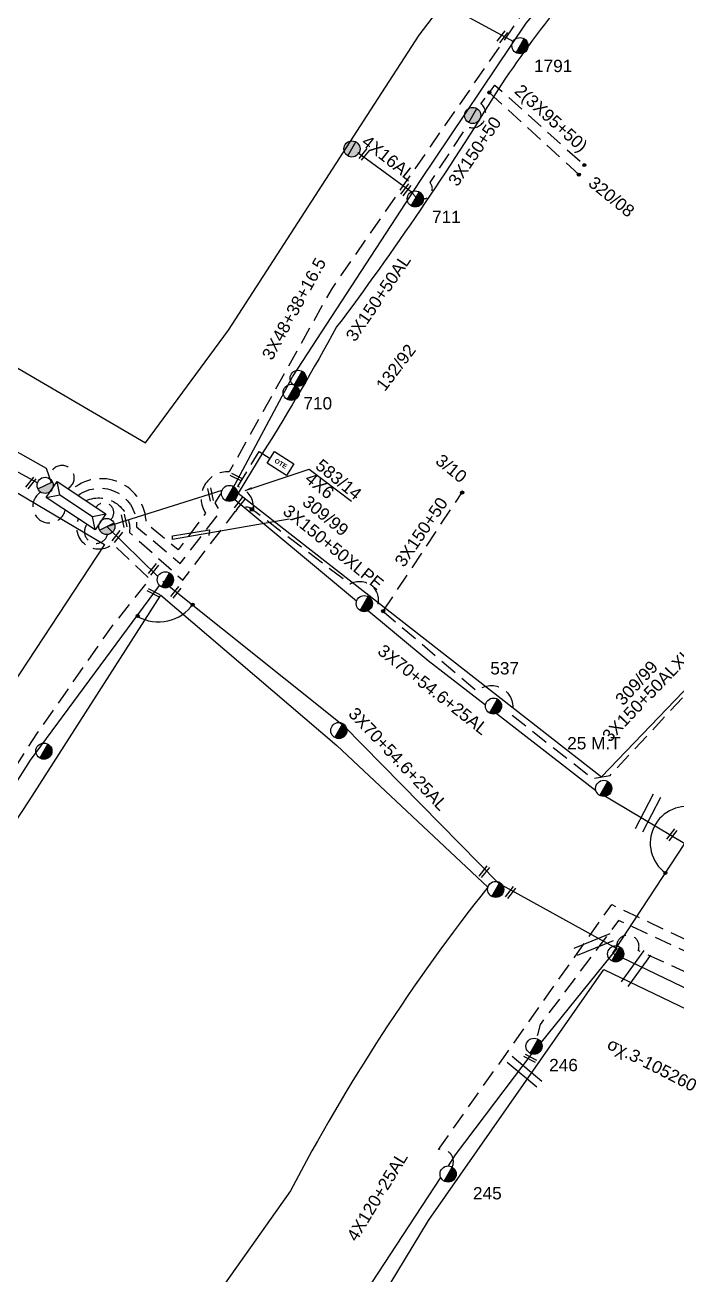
# Model space of a CAD drawing. Header units: millimetres. Extents: x 5010 to 7184, y -101 to 935.
# Drawn here: x 6181.5 to 6276.7, y 538.8 to 721.3 of the extents above; entities that cross this region are included whole.
import ezdxf
from ezdxf.enums import TextEntityAlignment as Align

# ---------------------------------------------------------------- set-up
doc = ezdxf.new("R2010")
doc.units = ezdxf.units.MM
doc.linetypes.add('DASHED', pattern=[19.05, 12.7, -6.35])
for name, color, linetype in [('Pillar OTE', 7, 'Continuous'), ('Γέφυρες Εναερίου Δικτύου', 7, 'Continuous'), ('Γυμνά εναέρια ΧΤ (3Φ)   4x16AL', 7, 'Continuous'), ('Γυμνά εναέρια ΧΤ (3Φ)   4x50AL', 7, 'Continuous'), ('Γυμνά εναέρια ΧΤ και ΦΟΠ (3Φ)   4x50+16AL', 7, 'Continuous'), ('Επιγραφές - Σχήματα', 7, 'Continuous'), ('Καλώδια ΧΤ   3x150+50AL', 7, 'DASHED'), ('Καλώδια ΧΤ   3x150+50ALXLPE', 7, 'DASHED'), ('Καλώδια ΧΤ   3x150AL+50XLPE', 7, 'DASHED'), ('Καλώδια ΧΤ   3x48+38+16.5', 7, 'DASHED'), ('Καλώδια ΧΤ   3x95+50CU', 7, 'DASHED'), ('Μηχανική τομή', 7, 'Continuous'), ('Στύλος Ξύλινος', 7, 'Continuous'), ('Στύλος Ξύλινος @ 1', 7, 'Continuous'), ('Στύλος ΦΜ', 7, 'Continuous'), ('Στύλος ΦΜ @ 1', 7, 'Continuous'), ('Συνδέσεις', 7, 'Continuous'), ('Συνεστραμμένα ΧΤ   3x70+54.6+25AL', 7, 'SYN_LINE'), ('Συνεστραμμένα ΧΤ   4x120+25AL', 7, 'SYN_LINE'), ('Τομή', 7, 'Continuous'), ('Υποσταθμός εναέριος 2 στύλων', 7, 'Continuous'), ('Υποσταθμός πόλεως', 7, 'Continuous'), ('Υπόβαθρο ΔΕΗ', 7, 'Continuous'), ('Υπόγεια Καλώδια Δικτύου ΧΤ   .15', 7, 'DASHED'), ('Υπόγεια καλώδια Παροχών ΧΤ   4x6', 7, 'DASHED')]:
    doc.layers.add(name, color=color, linetype=linetype)
doc.styles.get("Standard").update_dxf_attribs({"font": 'arial.ttf'})
doc.linetypes.add('SYN_LINE', pattern='A,0.5,-0.0001,["/\\/\\/\\/",Standard,S=0.1,R=0,X=0,Y=-0.05],-0.25', length=0.7501)
doc.dimstyles.new('ISO-25', dxfattribs={"dimtxt": 2.5, "dimasz": 2.5, "dimexe": 1.25, "dimexo": 0.625, "dimtad": 1, "dimtxsty": 'Standard', "dimcen": 2.5, "dimaunit": 2, "dimazin": 0, "dimtfac": 1, "dimtmove": 0, "dimatfit": 3, "dimfxl": 1, "dimarcsym": 0})

# ---------------------------------------------------------------- blocks, each defined once
blk = doc.blocks.new('ΥΠΟΣΤΑΘΜΟΣ ΕΝΑΕΡΙΟΣ ΕΠΙ 2 ΣΤΥΛΩΝ')
at = {"layer": 'Υποσταθμός εναέριος 2 στύλων', "linetype": 'Continuous'}
for points in [[(-11.97, -2.11, 0.574793), (-8.45, -0.07, 0.268822), (-9.64, 1.98)], [(9.68, -2.15, 0.574793), (13.19, -0.1, 0.268822), (12.01, 1.95)]]:
    blk.add_hatch(color=256, dxfattribs=at).paths.add_polyline_path(points)
for p, q in [((-11.97, -2.11), (-9.64, 1.98)), ((9.68, -2.15), (12.01, 1.95))]:
    blk.add_line(p, q, dxfattribs=at)
for centre in [(-10.81, -0.07), (10.84, -0.1)]:
    blk.add_circle(centre, 2.36, dxfattribs=at)
at = {"layer": 'Υποσταθμός πόλεως', "linetype": 'Continuous', "ltscale": 40}
blk.add_lwpolyline([(-8.57, 2.82), (8.57, 2.82), (8.57, -2.82), (-8.57, -2.82)], close=True, dxfattribs=at)
for points in [[(-5.75, 0), (-8.57, 2.82)], [(-8.57, -2.82), (-5.75, 0)], [(-5.75, 0), (5.75, 0)], [(5.75, 0), (8.57, 2.82)], [(8.57, -2.82), (5.75, 0)]]:
    blk.add_lwpolyline(points, dxfattribs=at)
at = {"layer": 'Υποσταθμός εναέριος 2 στύλων', "ltscale": 40, "flags": 1}
for tag, p in [('ΜΕΤΑΣΧΗΜΑΤΙΣΜΟΣ', (14.09, 2.51)), ('ΙΣΧΥΣ', (14.07, -0.28)), ('ΑΡΙΘΜΟΣ', (14.19, -3))]:
    blk.add_attdef(tag, p, '', height=1.8, dxfattribs=at)
blk = doc.blocks.new('ΥΠΑΡΧΩΝ ΤΣΙΜΕΝΤΕΝΙΟΣ ΣΤΥΛΟΣ')
at = {"layer": 'Στύλος ΦΜ'}
blk.add_hatch(color=256, dxfattribs=at).paths.add_polyline_path([(-1.29, -2.28, 0.574793), (2.62, 0, 0.268822), (1.3, 2.27)])
blk.add_line((-1.29, -2.28), (1.3, 2.27), dxfattribs=at)
blk.add_circle((0, 0), 2.62, dxfattribs=at)
at = {"layer": 'Στύλος ΦΜ', "flags": 4}
for tag, p in [('ΑΡΙΘΜΟΣ', (-4.68, 8.05)), ('ΤΥΠΟΣ', (-4.91, 3.03))]:
    blk.add_attdef(tag, p, '', height=4, dxfattribs=at)
blk = doc.blocks.new('ΤΟΜΗ')
at = {"layer": 'Τομή', "ltscale": 40}
for p, q in [((-5.68, 0), (5.68, 0)), ((5.68, -2.33), (-5.68, -2.33))]:
    blk.add_line(p, q, dxfattribs=at)
blk = doc.blocks.new('ΥΠΑΡΧΩΝ ΞΥΛΙΝΟΣ ΣΤΥΛΟΣ')
at = {"layer": 'Στύλος Ξύλινος'}
h = blk.add_hatch(color=7, dxfattribs=at)
h.paths.add_polyline_path([(-2.62, 0, 0.270008), (-1.29, -2.28), (1.3, 2.27, 0.576266)])
h.paths.add_polyline_path([(-1.29, -2.28, 0.574793), (2.62, 0, 0.268822), (1.3, 2.27)])
at = {"layer": 'Στύλος Ξύλινος', "color": 7}
blk.add_line((-1.29, -2.28), (1.3, 2.27), dxfattribs=at)
blk.add_circle((0, 0), 2.62, dxfattribs=at)
at = {"layer": 'Στύλος Ξύλινος', "flags": 4}
for tag, p in [('ΑΡΙΘΜΟΣ', (-4.91, 8.6)), ('ΤΥΠΟΣ', (-4.85, 3.39))]:
    blk.add_attdef(tag, p, '', height=4, dxfattribs=at)
blk = doc.blocks.new('_ΣΥΝΔΕΣΗ')
at = {"layer": 'Συνδέσεις', "linetype": 'SYN_LINE', "ltscale": 40}
blk.add_hatch(color=256, dxfattribs=at).paths.add_polyline_path([(0.5, -0.01, 1), (-0.5, -0.01, 1)])
at = {"layer": 'Συνδέσεις'}
blk.add_circle((0, -0.01), 0.5, dxfattribs=at)
blk = doc.blocks.new('ΜΗΧΑΝΙΚΗ ΤΟΜΗ')
at = {"layer": 'Μηχανική τομή', "ltscale": 40}
for p, q in [((-1.89, 0.78), (1.89, 0.78)), ((1.89, 0), (-1.89, 0))]:
    blk.add_line(p, q, dxfattribs=at)
blk = doc.blocks.new('PILLAR ΟΤΕ')
at = {"layer": 'Pillar OTE', "ltscale": 40}
blk.add_lwpolyline([(-3.31, 2.02), (3.39, 2.02), (3.39, -1.99), (-3.31, -1.99)], close=True, dxfattribs=at)
at = {"layer": 'Pillar OTE', "insert": (-1.81, 0.71), "char_height": 1.3575, "width": 109.961, "attachment_point": 1}
blk.add_mtext('{\\fArial|b1|i0|c161|p34;OTE}', dxfattribs=at)
blk = doc.blocks.new('TSONTA XT1')
at = {"ltscale": 40}
h = blk.add_hatch(color=256, dxfattribs=at)
h.dxf.hatch_style = 1
h.paths.add_polyline_path([(595.96, 2487.66), (597.07, 2488.77), (595.96, 2489.87), (594.85, 2488.77)])
blk.add_lwpolyline([(594.85, 2488.77), (595.96, 2489.87), (597.07, 2488.77), (595.96, 2487.66)], close=True, dxfattribs=at)

msp = doc.modelspace()

# ---------------------------------------------------------------- linework, layer by layer
at = {"layer": 'Γέφυρες Εναερίου Δικτύου', "color": 151, "linetype": 'Continuous', "ltscale": 0.2, "flags": 128}
msp.add_lwpolyline([(6193.46, 648.09), (6200.91, 640.78)], dxfattribs=at)
at = {"layer": 'Γυμνά εναέρια ΧΤ (3Φ)   4x16AL', "color": 85, "linetype": 'Continuous', "ltscale": 0.2, "flags": 128}
msp.add_lwpolyline([(6238.1, 696.84), (6230.12, 702.68)], dxfattribs=at)
at = {"layer": 'Γυμνά εναέρια ΧΤ (3Φ)   4x50AL', "color": 85, "linetype": 'Continuous', "ltscale": 0.2, "flags": 128}
msp.add_lwpolyline([(6252.88, 718.88), (6244.62, 723.36)], dxfattribs=at)
at = {"layer": 'Γυμνά εναέρια ΧΤ και ΦΟΠ (3Φ)   4x50+16AL', "color": 27, "flags": 128}
msp.add_lwpolyline([(6267.35, 585.82), (6277.82, 601.82)], dxfattribs=at)
at = {"layer": 'Γυμνά εναέρια ΧΤ και ΦΟΠ (3Φ)   4x50+16AL', "color": 27, "linetype": 'Continuous', "ltscale": 0.2, "flags": 128}
msp.add_lwpolyline([(6267.9, 586.5), (6255.83, 571.56)], dxfattribs=at)
at = {"layer": 'Επιγραφές - Σχήματα', "linetype": 'Continuous', "ltscale": 0.2}
msp.add_lwpolyline([(6220.1, 649.15), (6203.06, 646.2), (6203.03, 646.74), (6208.45, 647.6), (6208.35, 646.81)], dxfattribs=at)
at = {"layer": 'Επιγραφές - Σχήματα', "color": 133, "linetype": 'DASHED', "ltscale": 0.2}
msp.add_arc((6186.92, 655.22), 1.79, 297.8404, 184.9497, dxfattribs=at)
at = {"layer": 'Επιγραφές - Σχήματα', "color": 1, "linetype": 'DASHED', "ltscale": 0.2}
msp.add_arc((6185.05, 651.04), 2.41, 120.656, 346.9318, dxfattribs=at)
at = {"layer": 'Επιγραφές - Σχήματα', "color": 2, "linetype": 'DASHED', "ltscale": 0.2}
msp.add_arc((6193.06, 650.13), 1.41, 314.1332, 146.9758, dxfattribs=at)
at = {"layer": 'Επιγραφές - Σχήματα', "color": 151, "linetype": 'DASHED', "ltscale": 0.2}
msp.add_arc((6191.9, 647.34), 1.71, 141.8729, 345.8252, dxfattribs=at)
at = {"layer": 'Επιγραφές - Σχήματα', "linetype": 'Continuous', "ltscale": 0.2}
for centre, radius, start, end in [((6200.97, 640.44), 6.26, 240.7002, 325.0186), ((6278.14, 601.87), 5.35, 72.8429, 234.222)]:
    msp.add_arc(centre, radius, start, end, dxfattribs=at)
at = {"layer": 'Καλώδια ΧΤ   3x150+50AL', "color": 27, "linetype": 'DASHED', "ltscale": 0.2, "flags": 128}
msp.add_lwpolyline([(6273.06, 744.02), (6255.59, 725.12), (6226.34, 682.9), (6211.33, 656.08, 0.618178), (6207.87, 650.04), (6203.88, 644.69), (6199.2, 648.56, 0.651303), (6188.19, 653.35, 1.127948)], format="xyb", dxfattribs=at)
at = {"layer": 'Καλώδια ΧΤ   3x150+50AL', "color": 6, "linetype": 'DASHED', "ltscale": 0.2, "flags": 128}
msp.add_lwpolyline([(6233.8, 635.73), (6245.3, 653.03)], dxfattribs=at)
at = {"layer": 'Καλώδια ΧΤ   3x150+50ALXLPE', "color": 6, "linetype": 'DASHED', "ltscale": 0.2, "flags": 128}
msp.add_lwpolyline([(6190.41, 651.87, -0.585145), (6196.76, 647.22), (6204.56, 640.27), (6211.99, 650.01, -0.336998), (6214.34, 650.88), (6228.96, 639.71, -0.696325), (6232.93, 636.47), (6247.49, 624.08, -0.791847), (6252.51, 620.64), (6264.39, 611.3), (6266.92, 611.75), (6289.27, 635.73, -1.119297), (6291.1, 637.18, 0.554507)], format="xyb", dxfattribs=at)
at = {"layer": 'Καλώδια ΧΤ   3x150AL+50XLPE', "color": 133, "ltscale": 0.2, "flags": 128}
msp.add_lwpolyline([(6333.99, 545.31), (6339.85, 557.15), (6268.17, 590.59), (6256.72, 575.39), (6256.33, 573.88), (6255.83, 571.56)], dxfattribs=at)
at = {"layer": 'Καλώδια ΧΤ   3x150AL+50XLPE', "color": 27, "linetype": 'DASHED', "ltscale": 0.2, "flags": 128}
msp.add_lwpolyline([(6332.92, 545.78), (6337.4, 556.15), (6271.03, 586.18, 1.333161), (6267.9, 586.5)], format="xyb", dxfattribs=at)
at = {"layer": 'Καλώδια ΧΤ   3x48+38+16.5', "color": 85, "linetype": 'Continuous', "ltscale": 0.2, "flags": 128}
msp.add_lwpolyline([(6211.79, 653.55), (6220.56, 669.94), (6239.27, 698.6), (6254.69, 721.59), (6264.69, 733.25), (6276.17, 744.35)], dxfattribs=at)
at = {"layer": 'Καλώδια ΧΤ   3x48+38+16.5', "color": 85, "linetype": 'DASHED', "ltscale": 0.2, "flags": 128}
msp.add_lwpolyline([(6189.26, 652.64, -0.633942), (6197.78, 648.07), (6204.18, 642.72), (6210.03, 650.28), (6209.29, 651.58), (6210.19, 653.03)], format="xyb", dxfattribs=at)
at = {"layer": 'Καλώδια ΧΤ   3x95+50CU', "color": 85, "linetype": 'DASHED', "ltscale": 0.2, "flags": 128}
msp.add_lwpolyline([(6238.1, 696.84, 1.153257), (6240.66, 698.32), (6246.02, 706.48, 0.868057), (6248.07, 709.82), (6250.11, 712.56), (6263.16, 700.87)], format="xyb", dxfattribs=at)
msp.add_lwpolyline([(6262.37, 699.48), (6249.29, 711.46)], dxfattribs=at)
at = {"layer": 'Συνεστραμμένα ΧΤ   3x70+54.6+25AL', "color": 133, "linetype": 'SYN_LINE', "ltscale": 20, "flags": 128}
msp.add_lwpolyline([(6165.95, 664.36), (6168.15, 665.87), (6184.6, 656.64), (6185.32, 654.51)], dxfattribs=at)
at = {"layer": 'Συνεστραμμένα ΧΤ   3x70+54.6+25AL', "color": 2, "linetype": 'SYN_LINE', "ltscale": 20, "flags": 128}
for points in [[(6193.46, 648.09), (6210.28, 653.4)], [(6211.28, 652.77), (6229.93, 637.23)], [(6230.84, 636.47), (6240.36, 628.54), (6248.75, 622.04)], [(6249.62, 621.36), (6264.86, 609.56)]]:
    msp.add_lwpolyline(points, dxfattribs=at)
at = {"layer": 'Συνεστραμμένα ΧΤ   3x70+54.6+25AL', "color": 151, "linetype": 'SYN_LINE', "ltscale": 20, "flags": 128}
for points in [[(6163.94, 584.98), (6182.32, 614), (6201.16, 639.49)], [(6201.61, 640.1), (6227.99, 619.02), (6250.63, 596.03), (6267.9, 586.5)]]:
    msp.add_lwpolyline(points, dxfattribs=at)
at = {"layer": 'Συνεστραμμένα ΧΤ   3x70+54.6+25AL', "color": 2, "linetype": 'SYN_LINE', "ltscale": 15, "flags": 128}
msp.add_lwpolyline([(6265.59, 609.13), (6277.82, 601.82)], dxfattribs=at)
at = {"layer": 'Συνεστραμμένα ΧΤ   3x70+54.6+25AL', "color": 30, "linetype": 'DASHED', "ltscale": 0.2, "flags": 128}
msp.add_lwpolyline([(6241.86, 557.13), (6267.17, 592.9), (6341.58, 557.67), (6335.14, 544.81)], dxfattribs=at)
at = {"layer": 'Συνεστραμμένα ΧΤ   3x70+54.6+25AL', "color": 1, "linetype": 'SYN_LINE', "ltscale": 20, "flags": 128}
msp.add_lwpolyline([(6267.35, 585.82), (6300.05, 570.08)], dxfattribs=at)
at = {"layer": 'Συνεστραμμένα ΧΤ   3x70+54.6+25AL', "color": 30, "linetype": 'DASHED', "ltscale": 0.2}
msp.add_arc((6242.25, 555.37), 1.8, 333.9402, 102.2138, dxfattribs=at)
at = {"layer": 'Συνεστραμμένα ΧΤ   4x120+25AL', "color": 1, "linetype": 'SYN_LINE', "ltscale": 20, "flags": 128}
msp.add_lwpolyline([(6165.62, 664.13), (6183.3, 654.51)], dxfattribs=at)
at = {"layer": 'Συνεστραμμένα ΧΤ   4x120+25AL', "color": 30, "linetype": 'SYN_LINE', "ltscale": 20, "flags": 128}
for points in [[(6243.33, 554.73), (6244.38, 556.34), (6255.83, 571.56)], [(6211.91, 506.76), (6211.91, 506.76), (6242.22, 553.04)]]:
    msp.add_lwpolyline(points, dxfattribs=at)
at = {"layer": 'Υπόβαθρο ΔΕΗ', "flags": 128}
for points in [[(6122.47, 807.47), (6100.21, 752.19), (6087.94, 720.66), (6153.79, 686.8), (6199.11, 660.31), (6211.2, 676.75), (6232.01, 708.94), (6239.06, 719.85), (6250.92, 735.42), (6259.21, 745.33), (6216.48, 765.77), (6153.8, 792.74), (6122.47, 807.47)], [(6122.47, 807.47), (6100.21, 752.19), (6087.94, 720.66), (6153.79, 686.8), (6199.11, 660.31), (6211.2, 676.75), (6232.01, 708.94), (6239.06, 719.85), (6250.92, 735.42), (6259.21, 745.33), (6216.48, 765.77), (6153.8, 792.74), (6122.47, 807.47)], [(6222.99, 656.47), (6229.2, 651.82)], [(6193.11, 645.45), (6156.06, 589.11), (6154.41, 586.43)], [(6280.17, 410.94), (6224.05, 464.7), (6200.95, 487.15), (6223.49, 518.78), (6240.44, 546.77), (6266, 583.42), (6305.26, 564.59), (6370.81, 533.94), (6337.75, 489.86), (6325.08, 469.52), (6300.85, 437.53), (6276.81, 453.72)], [(6280.17, 410.94), (6224.05, 464.7), (6200.95, 487.15), (6223.49, 518.78), (6240.44, 546.77), (6266, 583.42), (6305.26, 564.59), (6370.81, 533.94), (6337.75, 489.86), (6325.08, 469.52), (6300.85, 437.53), (6254.84, 468.52)]]:
    msp.add_lwpolyline(points, dxfattribs=at)
for points in [[(6373.22, 719.01), (6305.14, 770.36), (6293.63, 758.45, -0.004635), (6269.9, 736.21, 0.042853), (6250.58, 711.93, -0.023362), (6227.01, 677.23, -0.013497), (6216.4, 659.13), (6212.64, 652.96), (6265.69, 611.57), (6302.64, 650.06), (6320.06, 666.53), (6350.5, 695.74), (6373.22, 719.01)], [(6373.22, 719.01), (6305.14, 770.36), (6293.63, 758.45, -0.004635), (6269.9, 736.21, 0.042853), (6250.58, 711.93, -0.023362), (6227.01, 677.23, -0.013497), (6216.4, 659.13), (6212.64, 652.96), (6265.69, 611.57), (6302.64, 650.06), (6320.06, 666.53), (6350.5, 695.74), (6373.22, 719.01)], [(6119.93, 601.51), (6103.88, 612.68), (6058.2, 647.65), (6069.5, 664.31, 0.393168), (6069.72, 671.31, -0.034535), (6053.84, 682.21, -0.273863), (6051.61, 688.47), (6065.48, 713.74), (6133.15, 679.53), (6154.65, 668.25), (6193.11, 645.45), (6156.06, 589.11), (6154.41, 586.43, -0.101639), (6119.98, 601.48)], [(6069.5, 664.31, 0.393168), (6069.72, 671.31, -0.034535), (6053.84, 682.21, -0.273863), (6051.61, 688.47), (6065.48, 713.74), (6133.15, 679.53), (6154.65, 668.25), (6193.11, 645.45)], [(6201.34, 638.08), (6227.02, 616.13), (6249.07, 595.45, 0.046686), (6220.26, 551.1), (6191.91, 511.02), (6178.56, 492.61), (6125.31, 440.11), (6066.02, 380.22), (6024.39, 339.39), (5972.4, 324.45), (5965.77, 332.93), (6017.27, 391.54), (6045.76, 424.49), (6101.53, 490), (6120.27, 511.75), (6143.56, 549.42), (6182.14, 608.06), (6201.34, 638.08)], [(6201.34, 638.08), (6227.02, 616.13), (6249.07, 595.45, 0.046686), (6220.26, 551.1), (6191.91, 511.02), (6178.56, 492.61), (6125.31, 440.11), (6066.02, 380.22), (6024.39, 339.39), (5972.4, 324.45), (5965.77, 332.93), (6017.27, 391.54), (6045.76, 424.49), (6101.53, 490), (6120.27, 511.75), (6143.56, 549.42), (6182.14, 608.06), (6201.34, 638.08)]]:
    msp.add_lwpolyline(points, format="xyb", dxfattribs=at)
at = {"layer": 'Υπόγεια Καλώδια Δικτύου ΧΤ   .15', "color": 30, "linetype": 'DASHED', "ltscale": 0.2, "flags": 128}
msp.add_lwpolyline([(6095.86, 554.94), (6129.65, 533.96), (6148.02, 563.46), (6162.23, 585.28), (6183.25, 617.82), (6194.12, 633.39), (6199.75, 640.41), (6194.34, 645.52, -0.788911), (6189.34, 649.2, 0.385081)], format="xyb", dxfattribs=at)
at = {"layer": 'Υπόγεια καλώδια Παροχών ΧΤ   4x6', "color": 6, "linetype": 'DASHED', "ltscale": 0.2}
msp.add_lwpolyline([(6214.87, 650.87, 0.340058), (6212.56, 653.92), (6215.68, 659.04), (6217.31, 658.05)], format="xyb", dxfattribs=at)

# ---------------------------------------------------------------- block references
at = {"layer": 'Pillar OTE', "xscale": 0.5, "yscale": 0.5, "zscale": 0.5, "rotation": 328.1455440862018}
msp.add_blockref('PILLAR ΟΤΕ', (6218.79, 657.31), dxfattribs=at)
at = {"layer": 'Μηχανική τομή'}
for p, xscale, yscale, zscale, rotation in [((6251.04, 719.71), 0.5000000000001023, 0.5000000000001023, 0.5000000000001023, 231.7274334345166), ((6230.89, 702.55), 0.5000000000001023, 0.5000000000001023, 0.5000000000001023, 231.7274334345166), ((6236.97, 697.37), 0.5000000000001023, 0.5000000000001023, 0.5000000000001023, 231.7274334345166), ((6182.21, 654.58), 0.5000000000001023, 0.5000000000001023, 0.5000000000001023, 231.7274334345166), ((6212.49, 655.47), 0.5000000000002169, 0.5000000000002169, 0.5000000000002169, 153.4223641649672), ((6208.8, 652.82), 0.50000000000018, 0.50000000000018, 0.50000000000018, 102.0956367724805), ((6212.69, 651.59), 0.5000000000001023, 0.5000000000001023, 0.5000000000001023, 231.7274334345166), ((6196.18, 648.96), 0.50000000000018, 0.50000000000018, 0.50000000000018, 102.0956367724805), ((6194.83, 646.76), 0.5000000000001023, 0.5000000000001023, 0.5000000000001023, 231.7274334345166), ((6200.11, 641.96), 0.5000000000001023, 0.5000000000001023, 0.5000000000001023, 231.7274334345166), ((6200.36, 638.61), 0.5000000000002169, 0.5000000000002169, 0.5000000000002169, 153.4223641649672), ((6203.39, 638.6), 0.5000000000001023, 0.5000000000001023, 0.5000000000001023, 231.7274334345166), ((6275.79, 603.2), 0.5000000000001023, 0.5000000000001023, 0.5000000000001023, 231.7274334345166), ((6248.41, 597.81), 0.5000000000001023, 0.5000000000001023, 0.5000000000001023, 231.7274334345166), ((6252.25, 594.79), 0.5000000000001023, 0.5000000000001023, 0.5000000000001023, 231.7274334345166), ((6255.36, 570.62), 0.5000000000002169, 0.5000000000002169, 0.5000000000002169, 153.4223641649672)]:
    msp.add_blockref('ΜΗΧΑΝΙΚΗ ΤΟΜΗ', p, dxfattribs=dict(at, xscale=xscale, yscale=yscale, zscale=zscale, rotation=rotation))
at = {"layer": 'Στύλος Ξύλινος @ 1', "ltscale": 40, "xscale": 0.4499999999998181, "yscale": 0.4499999999998181, "zscale": 0.4499999999998181}
for p in [(6246.87, 708.12), (6229.24, 703.23)]:
    msp.add_blockref('ΥΠΑΡΧΩΝ ΞΥΛΙΝΟΣ ΣΤΥΛΟΣ', p, dxfattribs=at)
at = {"layer": 'Στύλος ΦΜ @ 1', "ltscale": 40}
ref = msp.add_blockref('ΥΠΑΡΧΩΝ ΤΣΙΜΕΝΤΕΝΙΟΣ ΣΤΥΛΟΣ', (6253.78, 718.31), dxfattribs=dict(at, xscale=0.4499999999998181, yscale=0.4499999999998181, zscale=0.4499999999998181))
ref.add_attrib('ΤΥΠΟΣ', '1791', (6255.82, 714.45), dxfattribs={"layer": 'Στύλος ΦΜ', "height": 1.8, "flags": 4})
ref = msp.add_blockref('ΥΠΑΡΧΩΝ ΤΣΙΜΕΝΤΕΝΙΟΣ ΣΤΥΛΟΣ', (6238.49, 695.93), dxfattribs=dict(at, xscale=0.4499999999998181, yscale=0.4499999999998181, zscale=0.4499999999998181))
ref.add_attrib('ΤΥΠΟΣ', '711', (6240.93, 692.4), dxfattribs={"layer": 'Στύλος ΦΜ', "height": 1.8, "flags": 4})
ref = msp.add_blockref('ΥΠΑΡΧΩΝ ΤΣΙΜΕΝΤΕΝΙΟΣ ΣΤΥΛΟΣ', (6238.49, 695.93), dxfattribs=dict(at, xscale=0.4499999999998181, yscale=0.4499999999998181, zscale=0.4499999999998181))
ref.add_attrib('ΤΥΠΟΣ', '711', (6240.93, 692.4), dxfattribs={"layer": 'Στύλος ΦΜ', "height": 1.8, "flags": 4})
ref = msp.add_blockref('ΥΠΑΡΧΩΝ ΤΣΙΜΕΝΤΕΝΙΟΣ ΣΤΥΛΟΣ', (6221.39, 669.74), dxfattribs=dict(at, xscale=0.4499999999998181, yscale=0.4499999999998181, zscale=0.4499999999998181))
ref.add_attrib('ΤΥΠΟΣ', '710', (6222.15, 665.19), dxfattribs={"layer": 'Στύλος ΦΜ', "height": 1.8, "flags": 4})
at = {"layer": 'Στύλος ΦΜ @ 1', "ltscale": 40, "xscale": 0.4499999999998181, "yscale": 0.4499999999998181, "zscale": 0.4499999999998181}
for p in [(6220.38, 667.68), (6211.36, 652.93), (6211.36, 652.93), (6202, 640.32), (6202, 640.32), (6231.04, 636.84), (6231.04, 636.84), (6227.33, 618.31), (6227.33, 618.31), (6184.27, 615.3), (6184.27, 615.3), (6250.23, 595.11), (6267.75, 585.7), (6267.75, 585.7)]:
    msp.add_blockref('ΥΠΑΡΧΩΝ ΤΣΙΜΕΝΤΕΝΙΟΣ ΣΤΥΛΟΣ', p, dxfattribs=at)
at = {"layer": 'Στύλος ΦΜ @ 1', "ltscale": 40}
ref = msp.add_blockref('ΥΠΑΡΧΩΝ ΤΣΙΜΕΝΤΕΝΙΟΣ ΣΤΥΛΟΣ', (6249.91, 621.88), dxfattribs=dict(at, xscale=0.4499999999998181, yscale=0.4499999999998181, zscale=0.4499999999998181))
ref.add_attrib('ΤΥΠΟΣ', '537', (6249.44, 626.5), dxfattribs={"layer": 'Στύλος ΦΜ', "height": 1.8, "flags": 4})
ref = msp.add_blockref('ΥΠΑΡΧΩΝ ΤΣΙΜΕΝΤΕΝΙΟΣ ΣΤΥΛΟΣ', (6249.91, 621.88), dxfattribs=dict(at, xscale=0.4499999999998181, yscale=0.4499999999998181, zscale=0.4499999999998181))
ref.add_attrib('ΤΥΠΟΣ', '537', (6249.44, 626.5), dxfattribs={"layer": 'Στύλος ΦΜ', "height": 1.8, "flags": 4})
ref = msp.add_blockref('ΥΠΑΡΧΩΝ ΤΣΙΜΕΝΤΕΝΙΟΣ ΣΤΥΛΟΣ', (6266, 609.86), dxfattribs=dict(at, xscale=0.4499999999998181, yscale=0.4499999999998181, zscale=0.4499999999998181))
ref.add_attrib('ΤΥΠΟΣ', '25 M.T', (6260.66, 615.56), dxfattribs={"layer": 'Στύλος ΦΜ', "height": 1.8, "flags": 4})
ref = msp.add_blockref('ΥΠΑΡΧΩΝ ΤΣΙΜΕΝΤΕΝΙΟΣ ΣΤΥΛΟΣ', (6266, 609.86), dxfattribs=dict(at, xscale=0.4499999999998181, yscale=0.4499999999998181, zscale=0.4499999999998181))
ref.add_attrib('ΤΥΠΟΣ', '25 M.T', (6260.66, 615.56), dxfattribs={"layer": 'Στύλος ΦΜ', "height": 1.8, "flags": 4})
ref = msp.add_blockref('ΥΠΑΡΧΩΝ ΤΣΙΜΕΝΤΕΝΙΟΣ ΣΤΥΛΟΣ', (6255.83, 572.21), dxfattribs=dict(at, xscale=0.4499999999998181, yscale=0.4499999999998181, zscale=0.4499999999998181))
ref.add_attrib('ΤΥΠΟΣ', '246', (6258.03, 568.56), dxfattribs={"layer": 'Στύλος ΦΜ', "height": 1.8, "flags": 4})
ref = msp.add_blockref('ΥΠΑΡΧΩΝ ΤΣΙΜΕΝΤΕΝΙΟΣ ΣΤΥΛΟΣ', (6255.83, 572.21), dxfattribs=dict(at, xscale=0.4499999999998181, yscale=0.4499999999998181, zscale=0.4499999999998181))
ref.add_attrib('ΤΥΠΟΣ', '246', (6258.03, 568.56), dxfattribs={"layer": 'Στύλος ΦΜ', "height": 1.8, "flags": 4})
ref = msp.add_blockref('ΥΠΑΡΧΩΝ ΤΣΙΜΕΝΤΕΝΙΟΣ ΣΤΥΛΟΣ', (6243.28, 553.55), dxfattribs=dict(at, xscale=0.4499999999998181, yscale=0.4499999999998181, zscale=0.4499999999998181))
ref.add_attrib('ΤΥΠΟΣ', '245', (6246.91, 549.85), dxfattribs={"layer": 'Στύλος ΦΜ', "height": 1.8, "flags": 4})
ref = msp.add_blockref('ΥΠΑΡΧΩΝ ΤΣΙΜΕΝΤΕΝΙΟΣ ΣΤΥΛΟΣ', (6243.28, 553.55), dxfattribs=dict(at, xscale=0.4499999999998181, yscale=0.4499999999998181, zscale=0.4499999999998181))
ref.add_attrib('ΤΥΠΟΣ', '245', (6246.91, 549.85), dxfattribs={"layer": 'Στύλος ΦΜ', "height": 1.8, "flags": 4})
at = {"layer": 'Συνδέσεις', "xscale": 0.4500000000000455, "yscale": 0.4500000000000455, "zscale": 0.4500000000000455}
for p in [(6249.29, 711.47), (6263.16, 700.87), (6262.37, 699.48), (6245.3, 653.03), (6245.34, 653.07), (6197.95, 635.03), (6205.98, 636.68), (6233.8, 635.74), (6275.01, 597.53)]:
    msp.add_blockref('_ΣΥΝΔΕΣΗ', p, dxfattribs=at)
at = {"layer": 'Συνδέσεις', "xscale": 0.3075184835441075, "yscale": 0.3075184835441075, "zscale": 0.3075184835441075, "rotation": 318.2981441482145}
msp.add_blockref('TSONTA XT1', (5568.66, 201.12), dxfattribs=at)
at = {"layer": 'Τομή'}
for p, xscale, yscale, zscale, rotation in [((6271.96, 606.53), 0.5000000000000491, 0.5000000000000491, 0.5000000000000491, 62.4808747293527), ((6271.96, 606.53), 0.5000000000000491, 0.5000000000000491, 0.5000000000000491, 62.4808747293527), ((6264.3, 587.6), 0.499999999999946, 0.499999999999946, 0.499999999999946, 22.11848682760622), ((6264.3, 587.6), 0.499999999999946, 0.499999999999946, 0.499999999999946, 22.11848682760622), ((6270.24, 583.91), 0.5000000000000399, 0.5000000000000399, 0.5000000000000399, 53.99904594450467), ((6270.24, 583.91), 0.5000000000000399, 0.5000000000000399, 0.5000000000000399, 53.99904594450467), ((6254.81, 568.93), 0.5000000000000463, 0.5000000000000463, 0.5000000000000463, 320.0177668228195), ((6254.81, 568.93), 0.5000000000000463, 0.5000000000000463, 0.5000000000000463, 320.0177668228195)]:
    msp.add_blockref('ΤΟΜΗ', p, dxfattribs=dict(at, xscale=xscale, yscale=yscale, zscale=zscale, rotation=rotation))
at = {"layer": 'Υποσταθμός εναέριος 2 στύλων', "lineweight": 30, "xscale": 0.4999999999999852, "yscale": 0.4999999999999852, "zscale": 0.4999999999999852, "rotation": 326.3498873376015}
msp.add_blockref('ΥΠΟΣΤΑΘΜΟΣ ΕΝΑΕΡΙΟΣ ΕΠΙ 2 ΣΤΥΛΩΝ', (6188.97, 651.14), dxfattribs=at)

# ---------------------------------------------------------------- texts
at = {"layer": 'Γυμνά εναέρια ΧΤ (3Φ)   4x16AL'}
msp.add_text('4X16AL', height=1.8, rotation=321.5912, dxfattribs=at).set_placement((6234.58, 701.9), align=Align.MIDDLE)
at = {"layer": 'Επιγραφές - Σχήματα', "linetype": 'DASHED', "ltscale": 0.2, "char_height": 1.8, "width": 10.8079, "attachment_point": 1}
for s, insert, rotation in [('320/08', (6264.74, 699.38), 320.8128), ('132/92', (6232.61, 668.8), 52.8964), ('583/14', (6224.9, 658.1), 320.8128), ('3/10', (6242.43, 658.83), 320.8128), ('4Χ6', (6223.37, 656.19), 320.8128), ('309/99', (6222.99, 652.81), 320.8128), ('309/99', (6267.5, 623.06), 47.0433), ('σχ.3-105260', (6267.15, 573.56), 333.0322)]:
    msp.add_mtext(s, dxfattribs=dict(at, insert=insert, rotation=rotation))
at = {"layer": 'Καλώδια ΧΤ   3x150+50AL', "ltscale": 0.2}
for s, p in [('3X150+50', (6247.15, 702.89)), ('3X150+50AL', (6233.07, 681.49)), ('3X150+50', (6239.34, 647.3))]:
    msp.add_text(s, height=1.8, rotation=55.6596, dxfattribs=at).set_placement(p, align=Align.MIDDLE)
at = {"layer": 'Καλώδια ΧΤ   3x150+50ALXLPE', "ltscale": 0.2}
msp.add_text('3X150+50ALXLPE', height=1.8, rotation=46.1663, dxfattribs=at).set_placement((6273.53, 624.71), align=Align.MIDDLE)
at = {"layer": 'Καλώδια ΧΤ   3x150AL+50XLPE', "linetype": 'DASHED', "ltscale": 0.2, "insert": (6220.15, 651.45), "char_height": 1.8, "width": 10.8079, "attachment_point": 1, "rotation": 320.8128}
msp.add_mtext('3Χ150+50XLPE', dxfattribs=at)
at = {"layer": 'Καλώδια ΧΤ   3x48+38+16.5', "ltscale": 0.2}
msp.add_text('3X48+38+16.5', height=1.8, rotation=61.1045, dxfattribs=at).set_placement((6220.77, 679.9), align=Align.MIDDLE)
at = {"layer": 'Καλώδια ΧΤ   3x95+50CU', "ltscale": 0.2}
msp.add_text('2(3X95+50)', height=1.8, rotation=317.8012, dxfattribs=at).set_placement((6258.18, 707.57), align=Align.MIDDLE)
at = {"layer": 'Συνεστραμμένα ΧΤ   3x70+54.6+25AL', "ltscale": 20}
for rotation, p in [(321.8459, (6241.09, 624.29)), (313.5329, (6235.99, 614.16))]:
    msp.add_text('3X70+54.6+25AL', height=1.8, rotation=rotation, dxfattribs=at).set_placement(p, align=Align.MIDDLE)
at = {"layer": 'Συνεστραμμένα ΧΤ   4x120+25AL', "ltscale": 20}
msp.add_text('4X120+25AL', height=1.8, rotation=58.8221, dxfattribs=at).set_placement((6232.92, 550.28), align=Align.MIDDLE)

# ---------------------------------------------------------------- leaders
at = {"layer": 'Επιγραφές - Σχήματα', "ltscale": 40}
msp.add_leader([(6213.65, 653.38), (6222.99, 656.47)], dimstyle='ISO-25', override={"dimasz": 1, "dimtad": 0}, dxfattribs=at)

doc.saveas('drawing.dxf')
